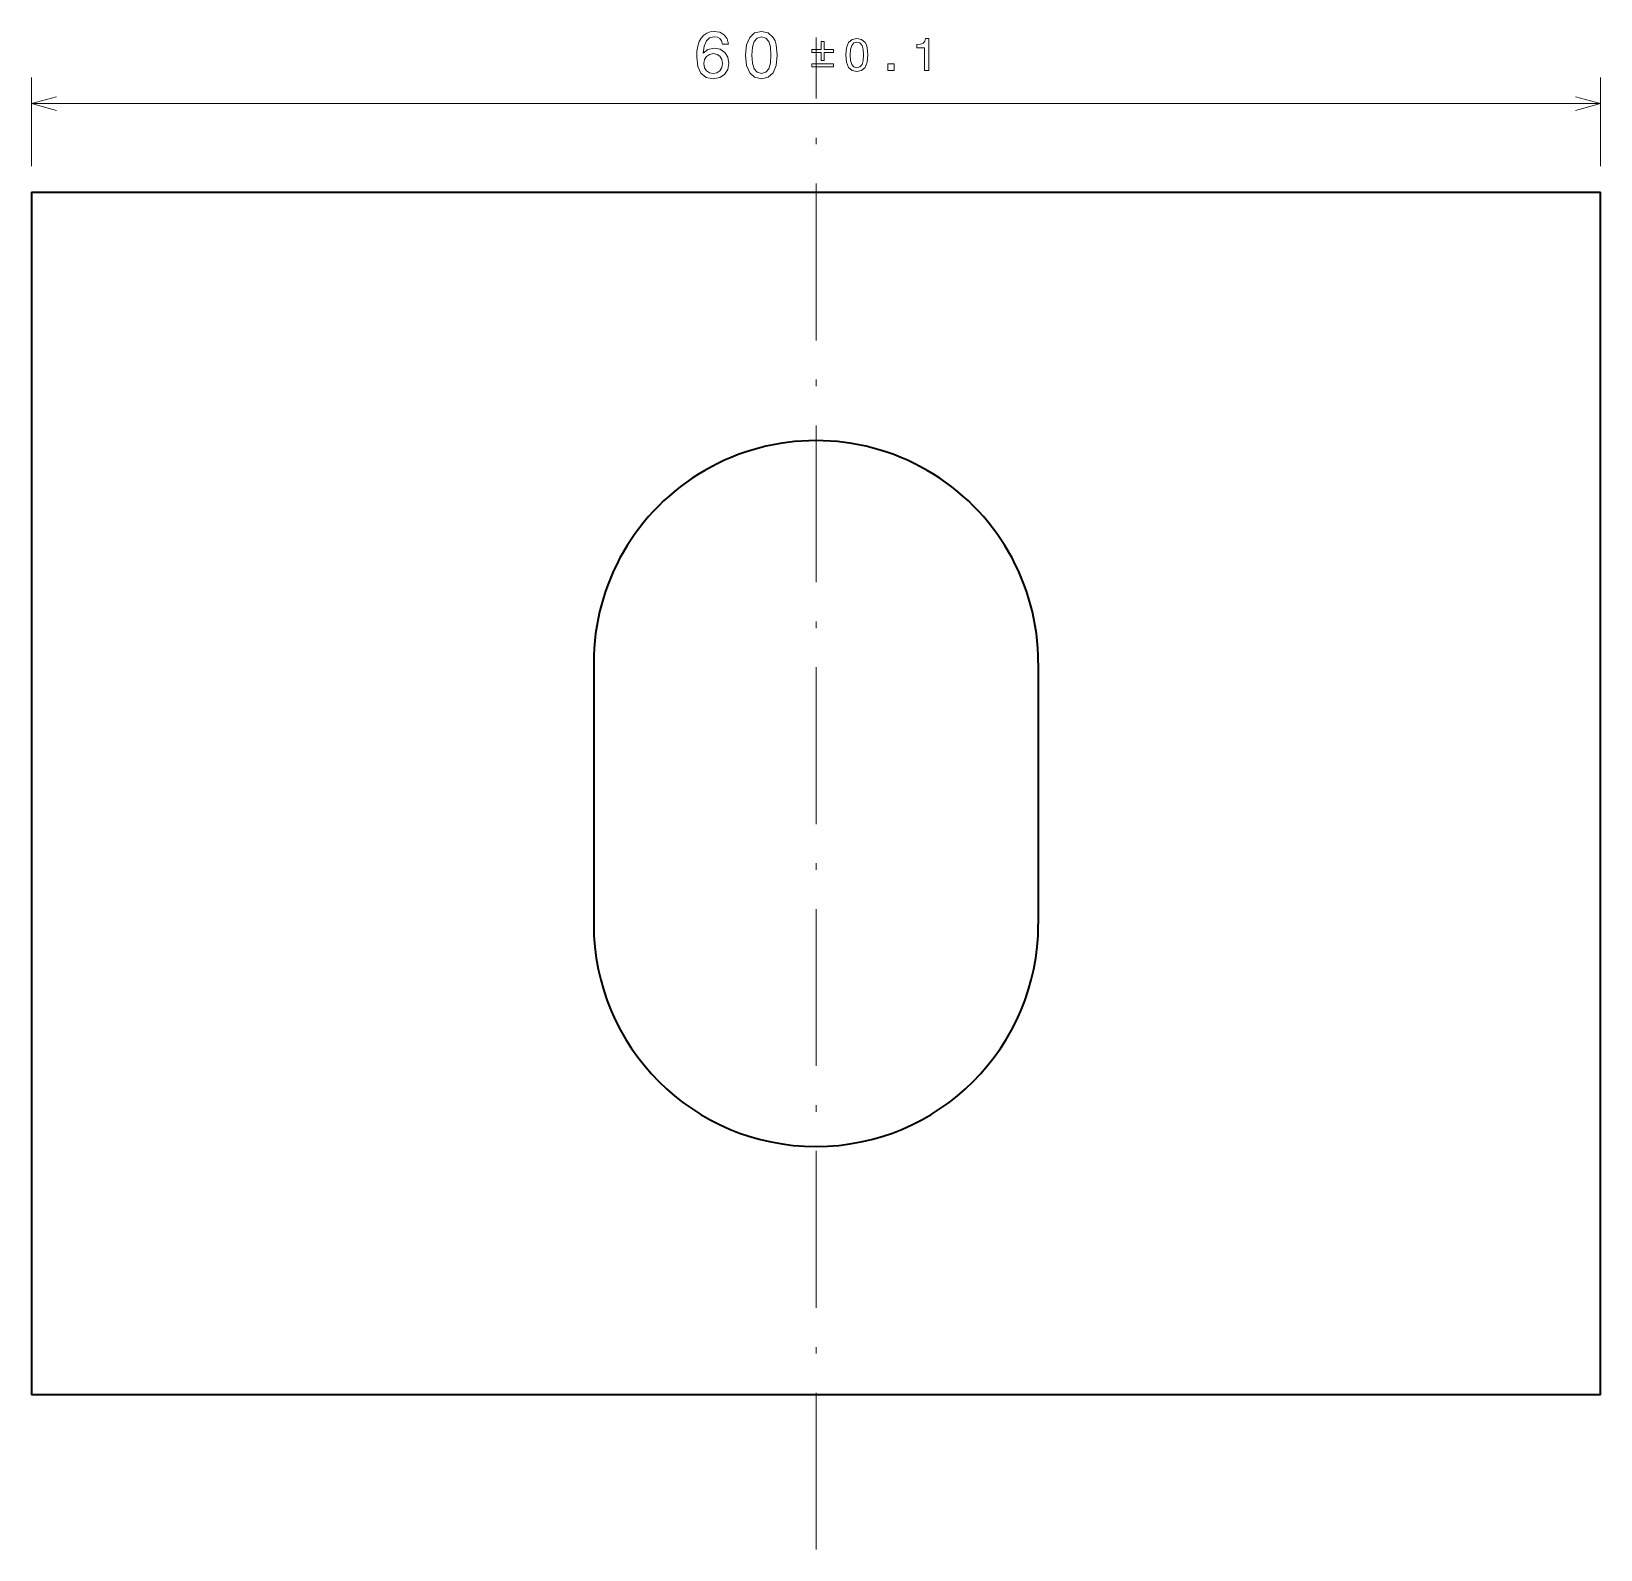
# Model space of a CAD drawing. Extents: x 116 to 236, y 140 to 256.
import ezdxf

# ---------------------------------------------------------------- set-up
doc = ezdxf.new("R2010")
doc.units = 0
doc.linetypes.add('DASHDOT', pattern=[18.5, 12, -3, 0.5, -3])

msp = doc.modelspace()

# ---------------------------------------------------------------- linework, layer by layer
at = {"color": 7, "linetype": 'DASHDOT', "lineweight": 13}
msp.add_line((176.218552, 140.345642), (176.218552, 256.019928), dxfattribs=at)
at = {"color": 7, "lineweight": 13, "ltscale": 0.169464}
for p, q in [((116.218552, 246.182785), (116.218552, 252.961349)), ((236.218552, 246.182785), (236.218552, 252.961349))]:
    msp.add_line(p, q, dxfattribs=at)
at = {"color": 7, "lineweight": 13}
msp.add_line((116.218552, 250.961349), (236.218552, 250.961349), dxfattribs=at)
at = {"color": 7, "lineweight": 35}
for p, q in [((116.218552, 244.182785), (116.218552, 152.182785)), ((116.218552, 244.182785), (236.218552, 244.182785)), ((236.218552, 152.182785), (236.218552, 244.182785)), ((159.218552, 208.182785), (159.218552, 188.182785)), ((193.218552, 208.182785), (193.218552, 188.182785)), ((236.218552, 152.182785), (116.218552, 152.182785))]:
    msp.add_line(p, q, dxfattribs=at)
at = {"color": 7, "lineweight": 13}
for points in [[(169.525482, 255.518265), (169.429657, 255.926758), (169.207764, 256.22937), (168.864822, 256.42099), (168.421021, 256.486572), (168.123474, 256.451263), (167.866257, 256.355438), (167.639313, 256.199097), (167.447678, 255.977203), (167.296371, 255.699814), (167.185425, 255.361923), (167.114822, 254.963501), (167.09465, 254.514664), (167.175339, 253.798523), (167.422455, 253.279068), (167.820877, 252.966385), (168.36554, 252.860474), (168.854736, 252.951263), (169.227936, 253.188293), (169.470001, 253.561493), (169.55574, 254.035553), (169.470001, 254.514664), (169.238022, 254.882813), (168.879944, 255.114807), (168.436142, 255.195496), (167.957031, 255.094635), (167.598969, 254.807159), (167.674622, 255.361923), (167.835999, 255.760345), (168.083115, 255.997375), (168.426056, 256.078064), (168.678223, 256.03772), (168.869858, 255.931808), (168.995941, 255.755295), (169.061508, 255.518265)], [(170.835709, 254.671005), (170.911362, 253.879211), (171.148392, 253.314377), (171.526642, 252.971436), (172.051132, 252.860474), (172.570587, 252.971436), (172.948822, 253.314377), (173.180817, 253.879211), (173.261505, 254.671005), (173.180817, 255.457748), (173.084991, 255.770416), (172.948822, 256.027618), (172.570587, 256.370575), (172.051132, 256.486572), (171.526642, 256.370575), (171.148392, 256.022583), (170.911362, 255.457748)], [(171.319855, 254.671005), (171.360214, 255.281235), (171.486298, 255.719986), (171.713226, 255.977203), (172.051132, 256.067963), (172.383987, 255.977203), (172.610931, 255.719986), (172.737015, 255.281235), (172.777359, 254.671005), (172.737015, 254.055725), (172.610931, 253.616974), (172.383987, 253.359756), (172.051132, 253.274017), (171.713226, 253.359756), (171.486298, 253.616974), (171.360214, 254.055725)], [(176.608185, 254.255951), (176.851776, 254.255951), (176.851776, 254.866684), (177.550766, 254.866684), (177.550766, 255.106735), (176.851776, 255.106735), (176.851776, 255.713943), (176.608185, 255.713943), (176.608185, 255.106735), (175.909195, 255.106735), (175.909195, 254.866684), (176.608185, 254.866684)], [(178.49617, 254.683105), (178.549133, 254.128845), (178.715057, 253.733459), (178.979828, 253.493408), (179.34697, 253.415741), (179.710587, 253.493408), (179.975357, 253.733459), (180.137741, 254.128845), (180.194229, 254.683105), (180.137741, 255.233826), (180.070679, 255.452698), (179.975357, 255.632751), (179.710587, 255.872803), (179.34697, 255.953995), (178.979828, 255.872803), (178.715057, 255.629211), (178.549133, 255.233826)], [(178.835083, 254.683105), (178.863327, 255.11026), (178.951584, 255.417404), (179.110443, 255.597443), (179.34697, 255.66098), (179.579956, 255.597443), (179.738831, 255.417404), (179.827087, 255.11026), (179.855316, 254.683105), (179.827087, 254.252411), (179.738831, 253.945282), (179.579956, 253.765228), (179.34697, 253.705231), (179.110443, 253.765228), (178.951584, 253.945282), (178.863327, 254.252411)], [(184.513855, 253.486343), (184.835114, 253.486343), (184.835114, 255.953995), (184.595047, 255.953995), (184.531509, 255.738647), (184.404419, 255.593903), (184.210251, 255.509186), (183.941956, 255.480942), (183.941956, 255.230301), (184.513855, 255.230301)], [(169.066544, 254.030518), (169.011078, 253.712784), (168.869858, 253.470703), (168.642914, 253.309326), (168.360504, 253.258896), (168.062943, 253.309326), (167.835999, 253.465668), (167.689743, 253.707748), (167.644363, 254.025467), (167.694794, 254.33815), (167.835999, 254.57518), (168.067993, 254.726471), (168.380676, 254.781952), (168.653, 254.726471), (168.869858, 254.580231), (169.011078, 254.343185)], [(175.909195, 254.015884), (175.909195, 253.772293), (177.550766, 253.772293), (177.550766, 254.015884)], [(181.718597, 253.486343), (182.205765, 253.486343), (182.205765, 254.01236), (181.718597, 254.01236)]]:
    msp.add_lwpolyline(points, close=True, dxfattribs=at)
for points in [[(118.150406, 251.478989), (116.218552, 250.961349), (118.150406, 250.44371)], [(234.286697, 250.44371), (236.218552, 250.961349), (234.286697, 251.478989)]]:
    msp.add_lwpolyline(points, dxfattribs=at)
at = {"color": 7, "lineweight": 35}
for centre, start, end in [((176.218552, 208.182785), 0, 180.000005), ((176.218552, 188.182785), 180.000005, 360)]:
    msp.add_arc(centre, 17, start, end, dxfattribs=at)

doc.saveas('drawing.dxf')
